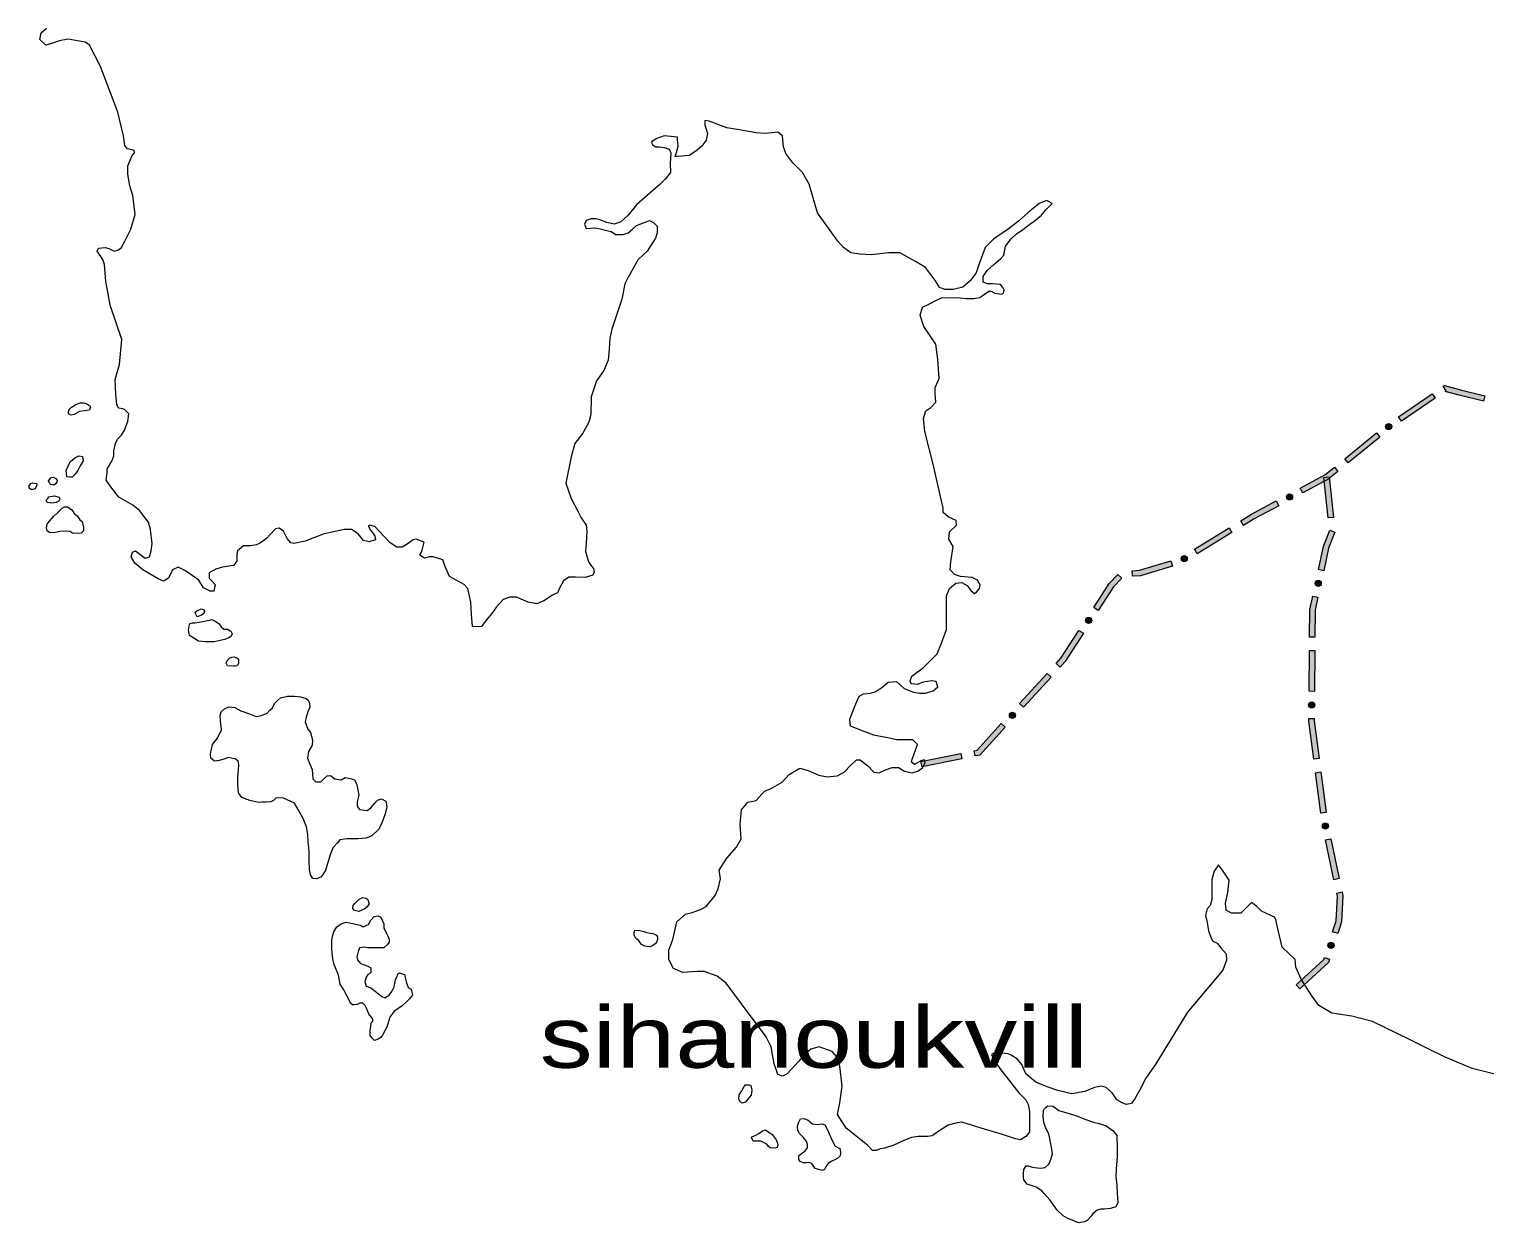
# Model space of a CAD drawing. Header units: metres. Extents: x -835890 to 1024355, y 79891 to 2211954.
# Drawn here: x -541338 to -433987, y 722997 to 810971 of the extents above; entities that cross this region are included whole.
import ezdxf

# ---------------------------------------------------------------- set-up
doc = ezdxf.new("R2010")
doc.units = ezdxf.units.M
doc.header["$LTSCALE"] = 2200
for name, color, linetype, lineweight in [('18', 7, 'Continuous', 13), ('20', 7, 'Continuous', 13), ('37', 7, 'Continuous', 13)]:
    doc.layers.add(name, color=color, linetype=linetype, lineweight=lineweight)

msp = doc.modelspace()

# ---------------------------------------------------------------- hatches: boundary and pattern name
at = {"layer": '37'}
for points in [[(-440366, 782409), (-437886, 784096), (-437661, 783765), (-440142, 782078)], [(-437055, 784655), (-436977, 784707), (-435778, 784387), (-433988, 783953), (-434082, 783564), (-435876, 783999), (-436905, 784274), (-436833, 784322)], [(-440895, 781807, 1), (-441267, 781554, 1)], [(-444313, 779316), (-441990, 781214), (-441737, 780904), (-444060, 779006)], [(-447606, 777148), (-446058, 777979), (-445778, 778119), (-445087, 778683), (-444834, 778373), (-445559, 777781), (-445874, 777624), (-447417, 776796)], [(-445470, 777972), (-445142, 774990), (-445539, 774946), (-445867, 777928)], [(-451995, 774733), (-451190, 775225), (-449368, 776203), (-449179, 775850), (-450991, 774878), (-451786, 774391)], [(-448194, 776606, 1), (-448591, 776393, 1)], [(-455408, 772646), (-452848, 774211), (-452640, 773870), (-455199, 772305)], [(-445051, 773902), (-445508, 772727), (-445871, 771058), (-446261, 771143), (-445892, 772843), (-445424, 774047)], [(-455964, 772071, 1), (-456348, 771836, 1)], [(-462831, 768341), (-461684, 770110), (-461049, 770786), (-460757, 770512), (-461368, 769862), (-462496, 768123)], [(-459987, 771058), (-459444, 771088), (-457137, 771780), (-457022, 771397), (-459374, 770691), (-459965, 770658)], [(-446326, 769904, 1), (-446231, 770344, 1)], [(-446295, 769104), (-446501, 768158), (-446517, 766167), (-446917, 766171), (-446901, 768203), (-446686, 769189)], [(-463085, 767582, 1), (-463330, 767204, 1)], [(-465602, 764227), (-465250, 764612), (-463920, 766663), (-463584, 766445), (-464932, 764367), (-465307, 763957)], [(-446525, 765168), (-446550, 762168), (-446950, 762171), (-446925, 765171)], [(-468301, 761274), (-466277, 763488), (-465982, 763219), (-468005, 761004)], [(-446760, 760944, 1), (-446756, 761394, 1)], [(-468676, 760567, 1), (-468979, 760235, 1)], [(-446566, 760168), (-446568, 759984), (-446209, 757218), (-446606, 757167), (-446968, 759959), (-446966, 760171)], [(-471650, 757796), (-471434, 757839), (-469649, 759797), (-469354, 759527), (-471227, 757473), (-471571, 757404)], [(-475571, 757003), (-472630, 757597), (-472551, 757205), (-475491, 756611)], [(-446081, 756227), (-445695, 753251), (-446092, 753200), (-446477, 756175)], [(-445698, 752017, 1), (-445791, 752458, 1)], [(-445343, 751300), (-444727, 748364), (-445119, 748282), (-445735, 751218)], [(-444522, 747385), (-444464, 747109), (-444567, 745188), (-444839, 744333), (-445220, 744454), (-444964, 745260), (-444867, 747078), (-444914, 747303)], [(-445401, 743226, 1), (-445265, 743655, 1)], [(-445445, 742427), (-445525, 742174), (-447622, 740256), (-447892, 740551), (-445874, 742397), (-445826, 742548)]]:
    msp.add_hatch(color=256, dxfattribs=at).paths.add_polyline_path(points)

# ---------------------------------------------------------------- linework, layer by layer
at = {"layer": '18'}
for points in [[(-534384, 803103), (-534787, 804854), (-536086, 808222), (-536892, 809794), (-537205, 810018), (-538459, 810243), (-539086, 810108), (-539624, 809928), (-540094, 809794), (-540542, 810198), (-540452, 810692), (-540049, 811051)], [(-473120, 791204), (-472672, 791159), (-472224, 791114), (-471687, 791114), (-471239, 791204), (-470880, 791428), (-470567, 791653), (-470388, 791653), (-470119, 791518), (-469627, 791428), (-469492, 791518), (-469447, 791743), (-469537, 791922), (-469716, 792147), (-470298, 792192), (-470657, 792192), (-470992, 792326), (-470992, 792730), (-470679, 793179), (-470186, 793628), (-469694, 794077), (-469470, 794302), (-469335, 794976), (-468932, 795514), (-468529, 795874), (-468171, 796098), (-467544, 796592), (-467231, 796817), (-466693, 797266), (-466380, 797625), (-465887, 798119), (-466290, 798343), (-466850, 798119), (-467701, 797445), (-468373, 796817), (-469134, 796233), (-470209, 795514), (-470836, 794886), (-471284, 793673), (-471507, 793000), (-471955, 792416), (-472493, 791967), (-473209, 791787), (-473791, 791787), (-474194, 791922), (-474508, 792416), (-475247, 793404), (-475963, 793853), (-477128, 794482), (-477934, 794482), (-479233, 794347), (-480084, 794392), (-480755, 794482), (-481293, 794886), (-481696, 795335), (-483196, 797445), (-483823, 799556), (-484316, 800409), (-485032, 801127), (-485525, 801801), (-485704, 802295), (-485771, 803103), (-486129, 803372), (-486532, 803328), (-487025, 803283), (-487742, 803328), (-488951, 803552), (-489891, 803687), (-491190, 804181), (-491503, 804226), (-491503, 803911), (-491324, 803283), (-491414, 802789), (-491727, 802340), (-492175, 801980), (-492668, 801666), (-493519, 801576), (-493698, 801576), (-493608, 801891), (-493474, 802340), (-493519, 802834), (-493519, 803013), (-494504, 803103), (-495041, 802923), (-495444, 802654), (-495400, 802474), (-495131, 802295), (-494862, 802295), (-494504, 802250), (-494146, 802115), (-494011, 801846), (-494056, 801082), (-494034, 800409), (-494437, 799915), (-494840, 799511), (-495377, 799062), (-496542, 798029), (-497169, 797266), (-497706, 796772), (-498199, 796592), (-498736, 796727)], [(-517568, 774096), (-518105, 774096), (-518866, 773916), (-519583, 773781), (-520299, 773512), (-520971, 773242), (-521822, 773063), (-522046, 773108), (-522315, 773422), (-522583, 773961), (-522897, 774185), (-523166, 774141), (-523569, 773736), (-523837, 773422), (-524263, 773108), (-524576, 772973), (-525024, 772883), (-525517, 772883), (-525965, 772524), (-526009, 772255), (-526009, 771761), (-526278, 771446), (-527084, 771312), (-527577, 771177), (-528069, 770908), (-528069, 770503), (-527622, 770054), (-527711, 769560), (-527980, 769560), (-528472, 769785), (-528831, 770369), (-529816, 771042), (-530353, 771312), (-530756, 771132), (-531070, 770503), (-531428, 770279), (-531831, 770458), (-532951, 771132), (-533533, 771626), (-533802, 772075), (-533712, 772434), (-533488, 772524), (-533085, 772210), (-532772, 771985), (-532458, 772075), (-532346, 772524), (-532257, 773063), (-532391, 774096), (-532525, 774634), (-532884, 775084), (-533197, 775488), (-533690, 775892), (-534720, 776475), (-535302, 777239), (-535660, 777733), (-535593, 778272), (-535593, 778541), (-535235, 779125), (-535100, 779529), (-535100, 779888), (-534966, 780427), (-534832, 780741), (-534518, 781056), (-534294, 781415), (-534070, 782043), (-533981, 782627), (-534294, 782942), (-534429, 782986), (-534742, 783031), (-534877, 783301), (-534944, 784064), (-534989, 785142), (-534675, 786264), (-534496, 788105), (-535369, 790620), (-535548, 791743), (-535683, 792371), (-535772, 793628), (-535907, 793988), (-536310, 794616), (-536220, 794841), (-535727, 794886), (-535459, 794796), (-535056, 794616), (-534742, 794706), (-534518, 794886), (-534294, 795290), (-534070, 795784), (-533847, 796233), (-533511, 797310), (-533690, 798702), (-533914, 799421), (-534048, 800274), (-534048, 800903), (-533735, 801666), (-533555, 801846), (-533600, 802025), (-533735, 802070), (-534093, 802160), (-534272, 802385), (-534384, 803103)], [(-498736, 796727), (-499318, 796951), (-499542, 796996), (-499900, 796996), (-500259, 796861), (-500393, 796592), (-500259, 796278), (-499632, 796323), (-499318, 796278), (-498646, 796098), (-498423, 796053), (-498064, 795829), (-497527, 795829), (-497169, 795963), (-496855, 796233), (-496542, 796502), (-495601, 796861), (-495288, 796727), (-495019, 796457), (-495019, 795963), (-495153, 795559), (-495758, 794616), (-496430, 793988), (-497191, 792641), (-497415, 792192), (-497639, 791069), (-498378, 788869), (-498512, 788195), (-498557, 787387), (-498646, 786579), (-498960, 785815), (-499497, 785052), (-499900, 783884), (-499923, 782582), (-500057, 781999), (-500505, 781190), (-501087, 780427), (-501356, 779439), (-501759, 777508), (-501378, 776386), (-500886, 775443), (-500617, 774949), (-500259, 774410), (-500214, 773961), (-500259, 773063), (-500303, 772479), (-500080, 771716), (-499856, 771401), (-499721, 771222), (-499676, 770952), (-499766, 770728), (-500326, 770548), (-501042, 770593), (-501535, 770593), (-501938, 770324), (-502207, 769830), (-502386, 769426), (-502744, 769246), (-503371, 768842), (-503909, 768617), (-504536, 768752), (-505386, 769111), (-505879, 769111), (-506372, 768932), (-506864, 768393), (-507223, 767899), (-507626, 767405), (-507984, 766956), (-508208, 766911), (-508633, 766956), (-508723, 767854), (-508768, 768752), (-508992, 769740), (-509260, 770054), (-510335, 770638), (-510649, 771357), (-510828, 771850), (-511544, 772075), (-511813, 772075), (-512171, 771985), (-512529, 772210), (-512350, 772569), (-512216, 773153), (-512798, 773377), (-513022, 773332), (-513470, 773018), (-513828, 772793), (-514231, 772793), (-514724, 773108), (-515530, 773961), (-515843, 774320), (-516202, 774410), (-516336, 774365), (-516157, 774051), (-516023, 773871), (-515843, 773602), (-515799, 773332), (-516269, 773198), (-516672, 773287), (-517075, 773781), (-517568, 774096)], [(-480337, 757123), (-480054, 757123), (-479490, 756671), (-479039, 756218), (-478644, 756162), (-478193, 756388), (-477685, 756558), (-477234, 756558), (-476782, 756275), (-476218, 756162), (-475823, 756275), (-475485, 756501), (-475259, 756897), (-475316, 757123), (-475541, 757067), (-475936, 756841), (-476049, 756784), (-476275, 756954), (-476218, 757180), (-476162, 757293), (-475823, 758255), (-476162, 758594), (-476557, 758594), (-476839, 758594), (-477347, 758594), (-477911, 758707), (-479039, 758934), (-479772, 759216), (-480760, 759612), (-480816, 760121), (-480365, 761253), (-480139, 761818), (-479801, 761988), (-479293, 762045), (-478898, 762158), (-478447, 762441), (-477995, 762837), (-477375, 762893), (-476811, 762384), (-476134, 762101), (-475682, 762045), (-475231, 762045), (-474667, 762214), (-474328, 762497), (-474441, 762893), (-474780, 762950), (-475400, 762837), (-475851, 762667), (-476303, 762724), (-476359, 762950), (-476246, 763289), (-475851, 763572), (-475400, 763911), (-474892, 764421), (-474385, 764930), (-474046, 765722), (-473679, 766732), (-473679, 767630), (-473679, 769201), (-473456, 769740), (-473008, 770144), (-472560, 770189), (-472157, 769965), (-471888, 769605), (-471619, 769381), (-471485, 769471), (-471261, 769740), (-471216, 770009), (-471396, 770369), (-471799, 770548), (-472649, 770638), (-473097, 770773), (-473411, 771132), (-473366, 771716), (-473209, 772838), (-473523, 773377), (-473478, 773916), (-472941, 774410), (-472985, 774769), (-473209, 774859), (-473568, 775039), (-473926, 775353), (-473926, 775667), (-474665, 778900), (-475292, 781325), (-475381, 782268), (-475202, 782852), (-474844, 783076), (-474486, 783480), (-474530, 784109), (-474530, 784558), (-474217, 785232), (-474329, 786624), (-474463, 787746), (-475359, 789048), (-475628, 789902), (-475448, 790485), (-475001, 790710), (-474374, 791024), (-474060, 791159), (-473120, 791204)], [(-524289, 760371), (-523811, 760530), (-523589, 760785), (-523398, 760945), (-523239, 761263), (-523016, 761487), (-522793, 761678), (-522284, 761805), (-521775, 761805), (-521330, 761773), (-520916, 761646), (-520757, 761518), (-520661, 761327), (-520630, 761008), (-520789, 760658), (-520916, 760275), (-520980, 759924), (-520789, 759382), (-520598, 759127), (-520439, 758585), (-520470, 758203), (-520725, 757725), (-520820, 757246), (-520630, 756800), (-520470, 756417), (-520407, 755716), (-520184, 755493), (-519834, 755493), (-519611, 755716), (-519357, 755939), (-519102, 755971), (-518784, 755716), (-518339, 755652), (-518020, 755812), (-517543, 755716), (-517320, 755620), (-517161, 755270), (-517034, 754505), (-517145, 754031), (-517145, 753712), (-516986, 753456), (-516414, 753393), (-516127, 753584), (-515841, 753935), (-515650, 754158), (-515364, 754254), (-515045, 754063), (-514950, 753648), (-515077, 753137), (-515364, 752404), (-515586, 751989), (-516064, 751510), (-516477, 751351), (-517082, 751287), (-517909, 751287), (-518418, 751223), (-518609, 751000), (-518927, 750649), (-519118, 750202), (-519389, 749309), (-519484, 748958), (-519675, 748671), (-519834, 748480), (-520152, 748352), (-520407, 748384), (-520598, 748639), (-520661, 749054), (-520693, 749628), (-520693, 750362), (-520757, 751096), (-520789, 751638), (-520884, 752180), (-521139, 752786), (-521489, 753456), (-521775, 753935), (-522570, 754286), (-523127, 754318), (-523318, 754126), (-523509, 754031), (-523891, 753999), (-524177, 753999), (-524432, 753967), (-525068, 754126), (-525641, 754350), (-525895, 754701), (-525959, 755307), (-525959, 755881), (-525895, 756360), (-525864, 756806), (-525927, 757030), (-526150, 757189), (-526405, 757253), (-526627, 757285), (-527041, 757157), (-527327, 757061), (-527677, 757030), (-527932, 757253), (-527964, 757572), (-527805, 758242), (-527455, 758720), (-527152, 759327)], [(-527152, 759327), (-527216, 759996), (-527248, 760379), (-527184, 760666), (-526930, 760890), (-526611, 761017), (-526166, 760985), (-525720, 760730), (-525084, 760507), (-524607, 760316), (-524289, 760371)], [(-463496, 732687), (-464455, 732517), (-465471, 732743), (-466261, 733026), (-467107, 733366), (-467840, 733988), (-468123, 734667), (-468461, 735063), (-468912, 735346), (-469138, 735459), (-469646, 735515), (-470210, 735515), (-470379, 735402), (-470210, 735006), (-469759, 734384), (-469138, 733592), (-468348, 732574), (-467840, 732065), (-467671, 731725), (-467558, 731216), (-467558, 730594), (-467558, 729972), (-467558, 729689), (-467840, 729350), (-468235, 729123), (-468602, 729180), (-469561, 729519), (-471141, 729972), (-472551, 730424), (-472890, 730368), (-473567, 730198), (-474244, 729745), (-474751, 729406), (-475090, 729350), (-475485, 729350), (-475767, 729350), (-476275, 729293), (-476839, 729067), (-477572, 728727), (-478249, 728501), (-478588, 728444), (-478870, 728331), (-479152, 728331), (-479519, 728727), (-481098, 729972), (-481719, 730990), (-481550, 731838), (-481380, 733083), (-481550, 734554), (-481775, 735232), (-482114, 735628), (-483073, 735968), (-483693, 735798), (-484201, 735346), (-484596, 734893), (-485442, 733988), (-485781, 733818), (-486119, 733931), (-486232, 734214), (-486401, 734723), (-486514, 735402), (-486627, 735968), (-486994, 736703), (-488799, 739135), (-489927, 740663), (-490604, 741172), (-491563, 741511), (-492071, 741511), (-493143, 741455), (-493820, 741737), (-494158, 742416), (-494158, 743095), (-493876, 743887), (-493566, 745188), (-492946, 745754), (-492438, 745867), (-491817, 746093), (-491422, 746319), (-490745, 747111), (-490520, 747620), (-490350, 748356), (-490463, 748978), (-489899, 749883), (-489166, 750675), (-488827, 751297), (-488912, 752372), (-488799, 753447), (-488348, 754012), (-487727, 754125), (-487106, 754804), (-486655, 754974), (-485809, 755483), (-485301, 756049), (-484511, 756501), (-483891, 756332), (-483101, 755992), (-482480, 755879), (-481747, 755936), (-481239, 756218), (-480788, 756671), (-480337, 757123)], [(-432665, 733818), (-434922, 734384), (-436953, 735232), (-438067, 735779), (-439604, 736533), (-442284, 737834), (-443807, 738230), (-445274, 738457), (-446233, 739022), (-446797, 739814), (-447531, 740946), (-447926, 741851), (-447982, 742416), (-448941, 743321), (-449223, 744566), (-449392, 745358), (-449505, 745527), (-450464, 745980), (-450803, 746319), (-451198, 746602), (-451536, 746263), (-451988, 745810), (-452665, 745810), (-453059, 746037), (-453116, 746546), (-452947, 747338), (-452834, 748243), (-453342, 748978), (-453624, 749374), (-453962, 748921), (-454131, 748299), (-454131, 747733), (-454131, 747224), (-454131, 746828), (-454244, 746376), (-454470, 746150), (-454583, 745641), (-454470, 745131), (-454357, 744509), (-454188, 744057), (-454075, 743774), (-453736, 743604), (-453454, 743265), (-453059, 742812), (-453031, 742360), (-453313, 741624), (-455908, 738513), (-458250, 734723), (-458983, 733649), (-459434, 732800), (-459773, 732178), (-460055, 731782), (-460450, 731725), (-460732, 731838), (-461127, 732065), (-461465, 732574), (-461917, 732970), (-462255, 733083), (-462763, 732970), (-463496, 732687)]]:
    msp.add_lwpolyline(points, dxfattribs=at)
for points in [[(-538023, 782576), (-538248, 782531), (-538427, 782621), (-538427, 782756), (-538383, 782936), (-538203, 783116), (-537888, 783296), (-537574, 783431), (-537305, 783431), (-537125, 783386), (-536855, 783206), (-536811, 783071), (-536900, 782891), (-537260, 782846), (-537619, 782801)], [(-538607, 778436), (-538427, 778841), (-538293, 779111), (-537978, 779381), (-537664, 779516), (-537394, 779471), (-537349, 779156), (-537574, 778796), (-537754, 778436), (-537933, 778166), (-538158, 777941), (-538338, 777941), (-538562, 777986)], [(-540773, 777361), (-540840, 777186), (-540907, 777092), (-541028, 777038), (-541203, 777051), (-541324, 777146), (-541338, 777308), (-541217, 777483), (-541069, 777537), (-540800, 777496)], [(-539912, 777672), (-539817, 777806), (-539710, 777928), (-539562, 777941), (-539360, 777847), (-539279, 777712), (-539306, 777577), (-539400, 777456), (-539494, 777388), (-539602, 777388), (-539737, 777415), (-539844, 777510)], [(-539965, 776391), (-539885, 776512), (-539481, 776580), (-539131, 776485), (-539077, 776323), (-539145, 776175), (-539333, 776094), (-539696, 776040), (-540006, 776094), (-540086, 776256)], [(-539528, 775056), (-539232, 775353), (-538909, 775676), (-538721, 775757), (-538506, 775757), (-538183, 775542), (-538021, 775272), (-537806, 775110), (-537591, 774814), (-537429, 774679), (-537322, 774247), (-537322, 774005), (-537510, 773816), (-537725, 773789), (-538129, 773816), (-538344, 773951), (-538640, 773978), (-539071, 773951), (-539259, 773897), (-539528, 773843), (-539824, 773870), (-540012, 774005), (-540066, 774220), (-540012, 774490), (-539824, 774706)], [(-528662, 768261), (-528471, 768189), (-528400, 768070), (-528447, 767902), (-528614, 767783), (-528948, 767663), (-529091, 767950), (-528972, 768094)], [(-528805, 767257), (-528066, 767424), (-527875, 767472), (-527612, 767329), (-527350, 767161), (-527183, 766922), (-526968, 766755), (-526706, 766755), (-526467, 766611), (-526372, 766396), (-526443, 766229), (-526610, 766109), (-526896, 765990), (-527254, 765918), (-527684, 765823), (-528352, 765823), (-528853, 765870), (-529187, 766085), (-529521, 766277), (-529592, 766683), (-529533, 766974), (-529485, 767165), (-529294, 767213), (-529127, 767213)], [(-526718, 764055), (-526813, 764247), (-526741, 764438), (-526551, 764605), (-526384, 764677), (-526217, 764701), (-526026, 764629), (-525906, 764534), (-525906, 764390), (-525906, 764223), (-526002, 764055), (-526145, 764031), (-526264, 764031)], [(-517027, 745932), (-517341, 746022), (-517476, 746157), (-517431, 746382), (-517296, 746562), (-517027, 746832), (-516757, 746967), (-516488, 746922), (-516353, 746832), (-516263, 746517), (-516398, 746292), (-516622, 746112)], [(-518868, 744447), (-518644, 744807), (-518329, 745032), (-517970, 745167), (-516892, 744942), (-516712, 744807), (-516308, 744987), (-516128, 745302), (-515904, 745572), (-515634, 745617), (-515410, 745527), (-515185, 745032), (-515185, 744717), (-515005, 744402), (-514781, 743907), (-514781, 743682), (-514916, 743502), (-515185, 743277), (-515455, 743277), (-515769, 743277), (-516218, 743277), (-516353, 743277), (-516667, 743322), (-516982, 743277), (-517072, 743007), (-517162, 742601), (-517117, 742376), (-516892, 742106), (-516353, 741926), (-516128, 741791), (-516128, 741431), (-516353, 741296), (-516488, 741116), (-516578, 740756), (-516488, 740441), (-516128, 740306), (-515814, 740081), (-515320, 739676), (-515095, 739586), (-514781, 739766), (-514601, 740036), (-514421, 740396), (-514376, 740666), (-514332, 740936), (-514197, 741161), (-514152, 741341), (-514017, 741431), (-513658, 741296), (-513523, 740756), (-513388, 740351), (-513164, 740216), (-513074, 739766), (-513298, 739496), (-513523, 739271), (-513837, 739001), (-514152, 738776), (-514421, 738596), (-514736, 738146), (-514826, 737831), (-514960, 737426), (-515095, 737155), (-515275, 736840), (-515410, 736660), (-515589, 736525), (-515859, 736435), (-516061, 736622), (-516196, 736802), (-516196, 737162), (-516151, 737478), (-516106, 737748), (-516016, 737838), (-515971, 737973), (-516151, 738198), (-516241, 738288), (-516420, 738694), (-516555, 739009), (-516735, 739189), (-516870, 739189), (-516959, 739189), (-517139, 739099), (-517364, 739054), (-517498, 739054), (-517633, 739189), (-517813, 739550), (-517948, 739820), (-518127, 740180), (-518397, 740585), (-518532, 741261), (-518846, 742027), (-518936, 742432), (-519003, 743198), (-519003, 743423), (-519003, 743828), (-518958, 744098)], [(-496403, 743828), (-496594, 743943), (-496727, 744192), (-496727, 744326), (-496708, 744498), (-496670, 744575), (-496307, 744555), (-495983, 744479), (-495811, 744402), (-495544, 744345), (-495353, 744326), (-495219, 744268), (-495066, 744192), (-495009, 744077), (-494990, 743847), (-495104, 743599), (-495334, 743427), (-495544, 743350), (-495754, 743369), (-495925, 743388), (-496174, 743522)], [(-488332, 732105), (-488505, 731889), (-488755, 731826), (-488912, 731921), (-489006, 732110), (-488975, 732424), (-488787, 732739), (-488599, 733053), (-488505, 733179), (-488254, 733179), (-488128, 733116), (-488034, 732770), (-488081, 732420)], [(-465946, 728567), (-466142, 729547), (-466376, 730018), (-466494, 730332), (-466533, 730567), (-466572, 730881), (-466533, 731273), (-466455, 731430), (-466220, 731626), (-465828, 731587), (-465398, 731273), (-464145, 730920), (-463480, 730646), (-462853, 730410), (-462423, 730332), (-461914, 730136), (-461405, 729783), (-461131, 729430), (-461092, 728488), (-461092, 727861), (-461170, 726959), (-461209, 726410), (-461131, 725743), (-461092, 725194), (-461053, 724488), (-461209, 724174), (-461601, 724056), (-462070, 724017), (-462305, 724017), (-462579, 723939), (-462892, 723664), (-463049, 723468), (-463284, 723193), (-463519, 723076), (-463949, 722997), (-464419, 723193), (-464732, 723311), (-465085, 723507), (-465515, 723899), (-466063, 724684), (-466494, 725155), (-466650, 725351), (-467081, 725625), (-467746, 725861), (-467981, 726174), (-468020, 726331), (-468020, 726606), (-467981, 726920), (-467825, 727194), (-467668, 727194), (-467433, 727116), (-467198, 727076), (-466768, 727037), (-466416, 727076), (-466142, 727312), (-465985, 727665), (-465867, 728096)], [(-484238, 729279), (-484521, 729593), (-484646, 729814), (-484678, 730128), (-484583, 730411), (-484458, 730663), (-484207, 730694), (-483893, 730568), (-483580, 730285), (-483235, 730254), (-482858, 730285), (-482670, 730222), (-482482, 729908), (-482121, 729059), (-481901, 728650), (-481525, 728461), (-481494, 728115), (-481525, 727926), (-481713, 727769), (-481933, 727643), (-482152, 727549), (-482403, 727360), (-482560, 727172), (-482686, 726920), (-482842, 726857), (-483376, 727014), (-483627, 727360), (-483846, 727455), (-484034, 727423), (-484223, 727423), (-484474, 727517), (-484568, 727675), (-484568, 727958), (-484317, 728147), (-484097, 728335), (-483940, 728524), (-483940, 728776), (-484003, 728996)], [(-487658, 729027), (-487940, 729027), (-488003, 729122), (-488065, 729279), (-488034, 729342), (-487752, 729468), (-487532, 729593), (-487438, 729656), (-487218, 729814), (-487030, 729845), (-486748, 729625), (-486560, 729530), (-486309, 729184), (-486183, 728964), (-486121, 728744), (-486183, 728555), (-486340, 728493), (-486685, 728524), (-486811, 728618), (-486936, 728807), (-487375, 729027)]]:
    msp.add_lwpolyline(points, close=True, dxfattribs=at)
at = {"layer": '37'}
for points in [[(-440366, 782409), (-437886, 784096), (-437661, 783765), (-440142, 782078)], [(-437055, 784655), (-436977, 784707), (-435778, 784387), (-433988, 783953), (-434082, 783564), (-435876, 783999), (-436905, 784274), (-436833, 784322)], [(-444313, 779316), (-441990, 781214), (-441737, 780904), (-444060, 779006)], [(-447606, 777148), (-446058, 777979), (-445778, 778119), (-445087, 778683), (-444834, 778373), (-445559, 777781), (-445874, 777624), (-447417, 776796)], [(-445470, 777972), (-445142, 774990), (-445539, 774946), (-445867, 777928)], [(-451995, 774733), (-451190, 775225), (-449368, 776203), (-449179, 775850), (-450991, 774878), (-451786, 774391)], [(-455408, 772646), (-452848, 774211), (-452640, 773870), (-455199, 772305)], [(-445051, 773902), (-445508, 772727), (-445871, 771058), (-446261, 771143), (-445892, 772843), (-445424, 774047)], [(-462831, 768341), (-461684, 770110), (-461049, 770786), (-460757, 770512), (-461368, 769862), (-462496, 768123)], [(-459987, 771058), (-459444, 771088), (-457137, 771780), (-457022, 771397), (-459374, 770691), (-459965, 770658)], [(-446295, 769104), (-446501, 768158), (-446517, 766167), (-446917, 766171), (-446901, 768203), (-446686, 769189)], [(-465602, 764227), (-465250, 764612), (-463920, 766663), (-463584, 766445), (-464932, 764367), (-465307, 763957)], [(-446525, 765168), (-446550, 762168), (-446950, 762171), (-446925, 765171)], [(-468301, 761274), (-466277, 763488), (-465982, 763219), (-468005, 761004)], [(-446566, 760168), (-446568, 759984), (-446209, 757218), (-446606, 757167), (-446968, 759959), (-446966, 760171)], [(-471650, 757796), (-471434, 757839), (-469649, 759797), (-469354, 759527), (-471227, 757473), (-471571, 757404)], [(-475571, 757003), (-472630, 757597), (-472551, 757205), (-475491, 756611)], [(-446081, 756227), (-445695, 753251), (-446092, 753200), (-446477, 756175)], [(-445343, 751300), (-444727, 748364), (-445119, 748282), (-445735, 751218)], [(-444522, 747385), (-444464, 747109), (-444567, 745188), (-444839, 744333), (-445220, 744454), (-444964, 745260), (-444867, 747078), (-444914, 747303)], [(-445445, 742427), (-445525, 742174), (-447622, 740256), (-447892, 740551), (-445874, 742397), (-445826, 742548)]]:
    msp.add_lwpolyline(points, close=True, dxfattribs=at)
for centre in [(-441081, 781681), (-448392, 776499), (-456156, 771954), (-446278, 770124), (-463208, 767393), (-446758, 761169), (-468828, 760401), (-445744, 752238), (-445333, 743440)]:
    msp.add_circle(centre, 225, dxfattribs=at)

# ---------------------------------------------------------------- texts
at = {"layer": '20', "width": 1.3}
msp.add_text('sihanoukvill', height=4500, dxfattribs=at).set_placement((-503689, 734427))

doc.saveas('drawing.dxf')
